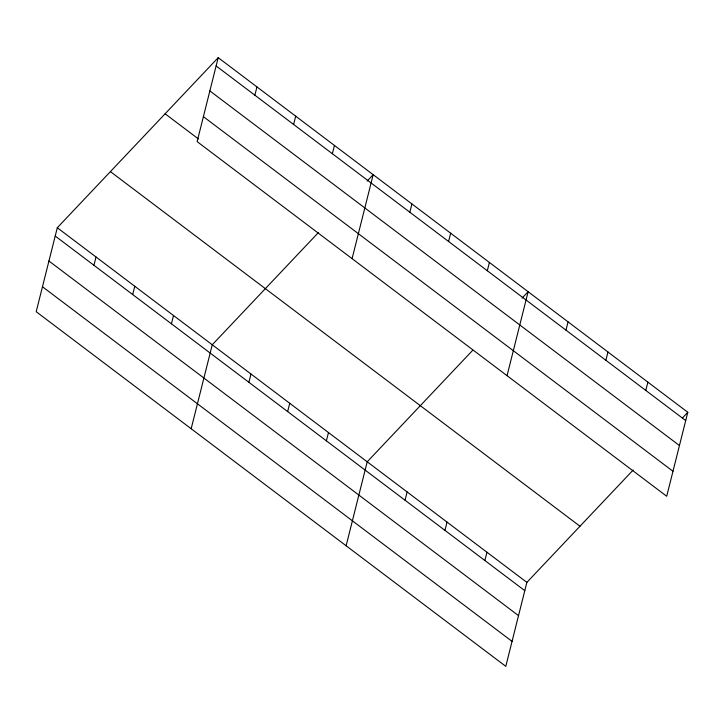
<?xml version="1.0" encoding="UTF-8"?>
<svg xmlns="http://www.w3.org/2000/svg" width="724" height="724" viewBox="0 0 724 724"><rect width="100%" height="100%" fill="white"/><g stroke="black" fill="none" stroke-linecap="round" stroke-linejoin="round"><path stroke-width="1.09" d="M218.214 57.658L197.127 141.623L666.704 496.257L687.8 412.291L218.214 57.658L57.296 227.743L36.2 311.709L505.786 666.342L526.873 582.377L633.174 470.021M93.948 265.292L96.03 257.002M132.691 294.55L134.773 286.261M171.434 323.809L173.516 315.519M254.875 95.206L256.957 86.907M191.163 428.744L212.259 344.769L318.551 232.422M293.618 124.456L295.7 116.166M248.911 382.317L250.993 374.027M332.352 153.714L334.443 145.424M287.654 411.576L289.736 403.286M352.09 258.649L373.177 174.683L367.113 181.1M326.397 440.835L328.479 432.545M409.838 212.232L411.92 203.942M346.126 545.769L367.213 461.803L472.754 350.253M448.581 241.49L450.663 233.2M405.051 500.239L407.132 491.949M487.315 270.749L489.397 262.45M444.961 530.384L447.043 522.085M507.053 375.684L528.14 291.709L522.076 298.125M484.881 560.521L486.962 552.231M565.978 330.144L568.059 321.854M605.888 360.29L607.97 352M645.799 390.435L647.889 382.145M682.488 417.902L687.8 412.291M216.132 65.947L685.719 420.581M209.86 90.916L679.447 445.55M203.399 116.645L672.985 471.279M165.108 113.786L198.448 138.954M110.401 171.615L579.978 526.248M57.296 227.743L526.873 582.377M55.205 236.033L524.791 590.666M48.933 261.011L518.52 615.644M42.472 286.74L512.058 641.374"/></g></svg>
